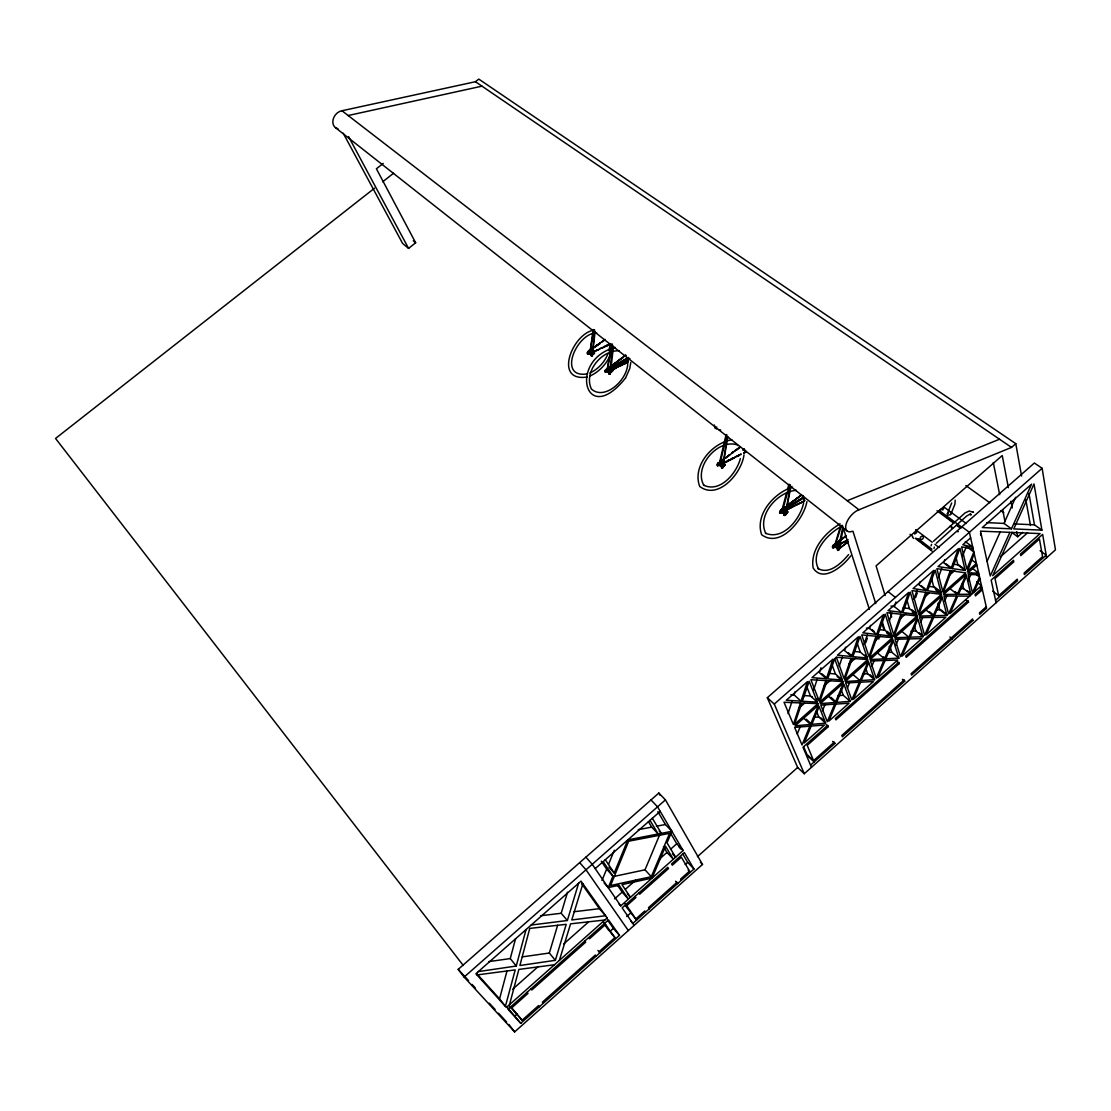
<?xml version="1.0" encoding="UTF-8"?>
<svg xmlns="http://www.w3.org/2000/svg" width="1111" height="1111" viewBox="0 0 1111 1111"><rect width="100%" height="100%" fill="white"/><g stroke="black" fill="none" stroke-linecap="round" stroke-linejoin="round"><path stroke-width="1.5" d="M717.359 465.828L717.303 464.217M717.595 464.94L717.637 465.842L717.553 464.537M781.63 512.629C780.866 511.754 784.088 510.713 784.352 511.407M619.646 360.145C615.688 362.158 607.411 369.171 605.162 370.366M721.858 461.787L722.317 462.565M722.414 462.454L721.983 461.745M781.7 509.394L781.019 510.032M790.324 503.519L781.838 509.671L782.352 508.991M784.588 507.796L782.241 508.866L783.616 508.505M789.629 484.507L783.074 508.852L783.963 508.269M590.038 352.506C589.622 351.631 587.358 355.284 589.469 353.242M594.26 347.604L589.233 350.284L587.275 352.992M587.733 352.992L587.441 352.284M720.067 463.218L721.275 464.467M721.025 460.801L720.497 461.482L726.83 434.707M834.653 547.445C833.222 547.154 835.347 545.39 837.222 546.043M722.636 460.121L719.817 461.371L726.108 434.554M782.311 509.394C779.714 509.366 779.325 514.032 780.769 510.255M587.483 353.617L587.552 352.867L587.858 353.534M606.412 371.907L604.801 371.227L605.926 372.282M833.153 547.431C831.292 547.084 833.764 545.89 835.361 543.21L840.263 526.85M605.064 371.199L605.453 371.005M719.331 465.592C716.942 464.44 718.095 464.537 720.331 463.579M833.153 545.682L832.597 546.584M836.819 545.029L836.444 544.182L836.402 544.959M779.741 513.213L781.672 510.588M779.519 512.643L780.033 512.338M591.774 350.548L592.163 351.145M587.872 351.604L587.775 351.895M588.025 351.84L588.733 351.09L587.997 351.368M833.319 545.432L841.541 539.446M835.653 543.821L841.513 525.434M835.486 543.723L836.458 542.848M609.536 368.588L609.925 369.199L628.743 358.186M610.008 369.033L628.465 357.575L609.592 368.421M612.564 371.088L612.133 370.449L629.673 358.589L611.994 370.449L612.48 371.185M717.498 464.717L719.359 464.69L718.289 465.065M781.7 512.338C781.644 510.518 780.575 512.102 781.588 510.685M784.991 509.768L784.519 508.991L803.642 497.159L784.435 509.005L784.908 509.852L803.961 497.825M832.639 547.945L832.792 546.89M832.403 546.793L833.458 547.445L834.917 545.168M783.324 509.824L783.505 510.532M784.213 514.49C788.185 513.976 781.45 516.559 785.588 513.074C787.491 513.907 783.255 514.671 785.671 513.296M723.747 464.926L723.872 465.481M590.51 352.743L591.982 352.756M591.455 352.687L590.524 354.409M593.191 352.201L592.191 352.645M592.941 351.923L596.163 350.812M594.427 351.354L594.94 351.368M596.468 350.618L598.579 349.687M599.315 349.062L601.981 347.896L599.371 348.798M593.843 329.648L590.358 349.951L591.121 349.409M601.676 348.007L602.801 347.743M604.009 347.174L604.801 346.285L602.259 348.007M591.788 348.854L593.093 348.423M594.704 347.215L596.19 346.174M607.592 345.09L606.912 345.438L610.495 343.785M608.342 344.882L608.814 344.952M781.491 511.643C778.825 512.754 780.061 513.213 781.477 511.018M596.913 345.507L600.037 343.466M598.301 344.702L596.718 345.104M598.426 343.938L599.968 343.493M599.732 343.341L605.037 339.411M605.37 370.269L608.439 368.158M606.578 372.241L607.231 371.352M610.397 344.077L610.425 343.535M609.439 370.699L608.272 371.074M601.968 342.035L602.856 341.424M603.134 341.216L604.092 340.23M610.286 370.227L612.105 369.671M612.369 369.546L614.064 368.449M612.453 369.171L613.383 369.088M615.216 367.519L614.814 368.408L616.508 367.644M615.758 367.963L615.827 367.241M617.244 367.269L616.98 367.38M619.41 366.241L618.202 366.811M743.953 449.358L744.912 450.052M609.161 367.324L608.884 367.699M619.549 365.894L620.16 365.936M621.841 365.102L619.73 366.061M621.618 365.061L621.368 365.366M610.3 366.866L609.564 366.894M611.786 365.463L614.314 363.95M622.591 364.464L625.021 363.658M594.593 329.953L592.524 352.479M595.093 331.703L592.788 352.368M613.8 364.352L613.425 364.575M617.688 361.075L617.452 361.339M626.868 362.408L627.923 362.269M628.27 361.436L627.382 362.255M609.828 345.577L608.953 350.882M609.439 373.602L609.897 372.963M619.188 359.853L625.674 355.034L625.687 355.77M619.327 360.02L620.035 359.395M622.771 357.867L620.618 358.978M623.354 357.45L622.368 357.714M623.465 357.075L623.799 356.798M624.701 356.048L625.257 356.048M625.049 355.52L625.826 355.52M838.055 544.376L837.486 543.612L837.986 544.501M612.772 346.229L609.745 370.102L610.744 370.199M719.789 462.093L717.498 463.662L721.081 461.259M610.8 370.116L613.466 346.285M627.729 363.478C627.632 379.99 604.634 400.974 591.399 389.031C583.386 372.116 601.412 349.896 619.285 350.784M630.798 362.492L629.743 368.602L625.549 378.004M591.108 355.284L592.871 354.103M591.205 354.978L593.913 353.729C592.038 350.965 591.121 354.826 592.621 354.59M608.897 373.435L609.37 372.074L611.3 371.518L610.828 370.449L609.147 372.268M609.12 373.602L609.356 372.435M933.99 548.487L934.295 547.07M718.567 465.731C719.789 464.342 717.97 465.259 719.595 465.19M590.802 350.84L591.052 351.84L590.899 350.826M717.47 463.759L717.512 464.856M722.331 463.523L721.414 463.912M722.483 463.398L723.261 463.481M726.08 461.815L725.664 462.232M726.038 461.648L727.08 461.565M728.274 460.954L726.372 461.912M730.191 459.996L728.913 460.301M729.871 459.787L730.455 459.787M731.399 459.357L733.996 458.079M732.107 458.551L732.718 458.399M721.206 460.94L723.955 458.774M727.094 436.804L723.192 464.009L727.83 436.915M729.524 455.066L724.344 458.815L733.232 452.33M735.218 457.024C733.552 457.885 738.565 454.802 737.801 456.177M735.607 456.857L737.107 456.496M727.663 456.44L727.886 456.232M739.065 455.538C737.107 455.218 741.592 454.232 739.009 455.107M740.968 453.83L740.968 454.58M842.652 527.725L838.874 546.029L840.43 547.876C839.124 550.098 835.541 548.042 839.652 546.154L843.43 527.892M731.705 453.08L733.649 451.899M745.967 451.621L744.759 452.677M734.274 451.094L736.551 449.469M736.315 450.052L739.398 447.775M737.551 449.15L737.773 448.941M746.037 451.247L745.953 452.052M738.718 448.261L740.218 447.15M743.995 454.843C741.759 473.008 718.4 500.464 699.736 486.507C691.986 466.342 711.943 442.9 731.857 439.817M593.177 329.523L590.33 349.826M833.986 544.918L833.528 544.904M611.744 344.063L607.453 367.88L608.745 367.935M607.467 367.977L612.425 344.202M783.797 511.213L785.005 511.074M785.046 510.657L786.963 510.06M790.921 486.757L785.949 511.491L790.463 485.007M787.657 509.296L789.56 508.699M589.608 350.493L590.635 350.104M788.518 508.81L788.977 508.269M789.296 508.435L790.782 507.63M789.449 508.324L791.435 507.699M791.365 507.338L792.782 506.672M589.191 351.02L589.774 350.354M784.158 512.754L782.894 513.296L783.783 513.365M793.587 505.977L794.101 506.338M793.629 506.116L793.171 506.588M794.059 505.922L795.462 505.644M795.976 505.338L796.143 504.588M786.171 506.602L785.199 507.324M787.143 505.894L788.074 505.172M788.407 504.936L788.713 504.7M788.227 504.866L799.087 496.867M788.81 504.255L789.352 504.227M796.087 504.922L798.559 503.991M796.643 504.575L797.92 504.338M798.962 503.7L801.212 502.644M789.893 503.172L792.532 501.853M790.129 503.436L790.949 503.033M792.157 502.103L793.837 500.464M792.435 501.325L793.157 501.38M800.503 502.991L803.086 501.644M801.85 501.964L801.434 502.505M802.503 501.978L803.434 501.436M804.933 500.297L803.808 500.519M798.531 496.909L794.768 500.186M798.017 497.784L798.24 497.575M782.352 508.574L786.713 492.381M799.24 496.367L801.156 495.034M799.656 496.311L800.545 495.895M801.6 494.687L800.475 495.923M803.67 502.755C800.475 518.684 783.227 540.807 765.437 533.197L765.923 533.599C756.508 515.421 777.714 491.465 796.365 490.326M806.933 501.575C803.85 519.059 780.658 548.834 761.646 534.738C754.702 514.587 773.95 492.978 792.49 487.104M784.491 515.49L784.588 514.351M785.546 515.351L784.116 515.185M836.569 546.404L840.971 543.265L841.249 543.918M837.263 545.598L838.652 544.89M838.874 544.751L839.61 544.376M719.386 464.287L718.4 464.009L719.372 463.051M840.555 543.848L843.61 541.862L843.888 542.515M841.944 543.14L842.499 543.223M845.332 541.154L843.957 541.71L845.138 541.821M837.569 542.404L837.555 542.029M839.472 540.918L840.944 539.474M846.054 535.585L842.027 539.029L843.791 537.724M842.652 538.391L843.138 538.224M845.985 535.655L844.777 536.988M837.666 549.389L838.444 550.376L838.791 548.792M838.694 550.195L838.319 550.126M719.803 461.246L720.428 461.69M719.734 461.537L720.386 461.246M476.966 974.93L515.212 969.903L505.408 1006.358L499.561 998.858L507.047 970.722M478.355 971.583L516.254 966.028L510.268 958.571L515.56 938.684M509.518 1004.65L518.865 969.417L554.472 964.751M516.254 966.028L526.058 929.546M787.574 489.146L788.879 484.285M740.343 458.662C736.537 473.314 719.914 493.228 703.513 485.104L703.971 485.479C693.264 467.495 717.164 438.873 736.871 444.733L737.94 445.567M605.578 371.491L605.606 372.296L605.328 371.088M611.536 371.935L611.119 371.005L611.425 372.018M951.696 502.977L947.336 513.768L947.627 515.198L950.363 514.782L951.072 513.574L950.294 512.365M555.347 960.321L566.207 924.338L529.753 928.407L519.906 965.501L555.347 960.321L549.334 953.03L557.639 925.255M578.609 883.245L567.36 920.505L561.208 913.27L567.499 892.23M784.866 514.296L786.019 514.226M559.375 960.39L570.582 923.838L604.856 920.005M582.872 883.745L571.776 919.964L605.564 915.742L599.412 908.673L581.553 883.551M788.046 713.581L792.032 701.291M801.031 701.166L786.31 700.249L807.419 681.654L801.031 701.166L794.101 694.903L795.157 691.653M591.427 352.534L592.649 351.77M813.683 689.862L817.265 679.043M821.001 667.725L819.376 672.627L826.39 678.779L832.958 659.156L811.974 677.641L826.39 678.779M595.121 350.951L596.718 350.132M597.496 349.896L597.371 350.243M611.869 350.701C608.592 361.658 600.523 371.255 590.052 375.962M602.37 347.59L601.704 347.785M603.148 347.479L603.745 346.965M819.071 700.68L825.792 680.557L810.877 679.724L819.071 700.68L816.766 698.625M595.177 346.757L596.69 345.243M607.786 345.09L608.37 344.563M608.981 344.535L609.675 344.549M599.773 343.271L600.468 342.66M607.536 371.546L606.467 371.463L607.481 370.366L606.314 370.713L606.842 372.143L607.911 370.491M743.717 448.955L744.245 450.066M839.194 666.253L842.332 656.92M845.624 647.185L844.513 650.477L851.609 656.532L858.331 636.797L837.472 655.171L851.609 656.532M609.175 370.741L610.05 370.421L608.647 370.643M614.105 368.38L614.744 368.033M616.119 367.699L616.327 367.269M617.98 366.533L617.063 367.088M618.369 366.394L619.605 365.741M624.41 363.616L625.493 363.394M626.229 363.089L627.701 361.978M589.052 353.062L589.705 352.27L589.33 353.131M591.496 354.812L591.177 355.631M618.216 360.797L619.216 360.089M864.039 644.324L867.274 634.936M876.662 634.409L862.83 632.839L883.578 614.564L876.662 634.409L869.51 628.451L870.552 625.41M834.667 658.754L827.695 678.877L842.416 680.043L834.667 658.754L836.375 657.254L850.998 658.323L844.082 678.557L836.375 657.254M889.3 620.938L892.064 613.091M901.59 612.411L888.036 610.619L908.659 592.455L901.59 612.411L894.355 606.564L895.966 601.968M608.689 373.254C611.3 376.032 607.995 371.324 610.925 372.532L611.73 371.852L610.828 370.449M609.981 373.31L610.467 372.546M865.719 642.783L867.372 638.131M913.881 599.26L917.269 589.774M920.158 581.72L919.047 584.789L926.366 590.552L933.601 570.485L913.103 588.538L926.366 590.552M931.004 545.89L931.601 544.376M780.491 512.699L781.45 512.574M938.323 577.692L941.795 568.165M944.85 559.75L943.739 562.791L951.127 568.443L958.39 548.64L938.017 566.596L951.127 568.443M915.547 597.746L917.283 593.038M952.308 568.61L959.973 548.334L965.195 570.429L952.308 568.61L946.169 563.902M588.83 353.729C590.816 351.229 587.011 352.437 589.566 353.881M974.236 553.653L967.403 571.429L976.444 563.43L971.528 559.736M608.036 370.102L606.287 370.63L608.078 370.366M607.092 370.421L606.037 371.13L607.203 371.463M722.65 463.356L724.455 462.87M725.733 461.898L724.094 462.634M726.927 461.19L727.691 460.871M743.814 453.038L744.967 452.552M721.511 467.064L723.539 464.12C719.081 464.954 722.983 469.397 722.219 467.509M737.982 448.358L738.384 448.483M743.773 448.927L743.44 449.761L744.273 449.344M601.968 880.551L606.634 869.108L601.273 861.15M608.536 864.414L614.327 850.234M962.64 555.736L966.431 546.459M604.065 882.898L608.245 887.606L612.939 876.148L603.162 861.622M608.953 867.163L614.216 873.038L627.826 839.888L671.891 831.306L665.42 824.515L657.865 811.655M797.212 734.01L800.42 726.205M836.611 702.374L843.999 684.418L850.165 701.36L836.611 702.374L830.861 697.277M839.652 546.126L838.888 545.973M838.236 548.279C841.346 548.515 836.569 546.64 837.777 550.473M810.516 724.469L818.529 705.096L795.115 725.816L810.516 724.469L803.684 718.248M950.96 513.99L954.974 504.019L955.182 500.158M784.31 510.977L785.519 510.38M786.727 509.768L788.088 509.046M787.282 509.768L787.685 509.685M822.432 710.762L825.07 704.416M786.977 505.866L786.505 506.366M795.101 505.408L795.42 505.186M614.48 876.315L645.019 869.816L659.892 834.264M784.199 514.615L785.199 513.421L786.005 514.087M785.158 515.268L785.199 513.796M794.087 500.228L794.434 500.422M799.184 503.283L799.976 502.894M835.333 702.471L843.485 683.001L820.21 703.61L835.333 702.471L828.431 696.347M651.31 876.69L669.586 833.347L628.673 841.208L610.578 885.536L651.31 876.69L645.019 869.816M837.166 547.681L836.291 547.445L836.68 548.279M847.387 687.973L849.859 682.098M671.891 831.306L667.017 842.832L675.599 857.206L672.419 853.817M885.8 658.795L893.452 640.728L898.841 658.143L885.8 658.795L883.439 656.823M860.011 680.599L868.302 661.045L845.165 681.529L860.011 680.599L853.026 674.585M871.76 666.392L874.274 660.49M878.773 649.921L877.496 652.935L884.537 658.851L892.98 639.214L869.969 659.573L884.537 658.851M895.98 644.935L899.174 637.533M934.407 615.702L942.309 597.482L946.975 615.425L934.407 615.702L929.615 611.883M973.916 592.357L979.874 578.595M908.937 637.228L917.505 617.508L894.633 637.756L908.937 637.228L901.813 631.409M834.458 545.709L834.319 546.918M920.727 622.104L922.672 617.647M608.05 353.617C604.676 361.992 598.19 369.269 589.885 372.963M837.763 549.903L837.75 549.195M839.902 544.196L840.708 543.737M841.221 543.487L842.166 542.987M842.61 542.779L843.929 542.085M933.198 615.73L941.906 595.927L919.158 616.049L933.198 615.73L926.005 610.008M839.277 540.724L838.944 541.404M944.697 600.87L947.322 594.913M957.307 594.357L966.153 574.456L943.545 594.482L957.307 594.357L950.058 588.719M968 580.942L971.514 573.068M987.137 561.152L1000.331 531.6M986.804 522.614L1003.983 523.42L1015.648 497.297M1011.482 528.822L1031.563 484.174L982.318 527.558L1011.482 528.822L1003.983 523.42M605.676 369.741L606.925 369.088M785.644 511.213L786.394 511.324M717.817 463.204L718.053 463.093M980.832 535.391L980.541 533.349M832.944 545.945L833.375 545.001M591.205 353.159L591.358 355.673M598.107 349.937L598.843 349.562M605.203 346.618L606.912 345.438M598.635 344.021L599.662 343.688M609.175 372.616L609.661 373.657M609.384 372.782L609.231 374.004L608.995 373.115M611.619 369.921L611.814 369.144M621.368 365.033L622.854 364.255M623.063 364.533L623.215 363.811M624.271 363.964L624.396 363.269M947.336 513.768L948.363 512.671M719.095 464.551L721.483 464.329M721.775 466.523L721.803 467.912M725.094 462.218L725.997 462.023M729.483 460.315L729.691 459.704M737.162 456.163L738.301 455.51M738.371 455.857L738.579 455.246M784.491 514.06L784.227 515.282M589.802 350.868L589.038 350.826M782.672 512.213L783.436 511.477M783.102 511.671L781.838 511.574M784.547 507.366L784.894 507.56M798.267 504.116L799.281 503.644M803.795 501.297L803.447 501.061M837.763 549.417L837.5 548.112M836.902 542.529L836.93 542.89M844.443 537.238L844.138 537.488M845.235 541.376L846.513 541.099M845.485 541.599L845.79 541.46M846.138 541.238L846.804 540.89M625.535 378.032C584.636 429.207 567.985 359.353 615.244 347.451M719.123 464.12L718.623 465.231M595.774 346.438L597.079 345.549M597.468 345.049L598.565 344.16M599.454 343.563L600.259 343.257M604.259 340.424L604.148 340.535M609.314 367.547L608.397 367.727M614.564 363.422L615.175 363.325M614.966 363.186L615.577 362.728M617.535 361.617L615.813 362.533M618.48 360.992L617.438 361.117M618.688 360.797L618.119 361.186M619.646 359.825L620.438 359.547M621.785 358.131L621.605 358.7M933.434 541.279L965.084 512.893L969.278 511.004L973.5 512.379L972.875 511.768M936.323 543.223L966.653 516.018L969.736 514.324L970.972 515.101M721.692 460.801L721.247 461.093M723.15 459.301L724.566 458.718M724.15 458.996L723.275 459.176M725.386 458.093L724.747 458.163M726.011 457.635L725.33 457.551M728.497 455.774L728.094 456.01M729.094 455.357L728.524 455.399M729.399 454.663L730.135 454.607M732.552 452.33L733.552 452.024M732.191 453.08L731.996 453.246M732.829 452.594L732.371 452.788M733.427 452.163L732.816 452.163M735.274 450.802L735.815 450.011M734.899 450.635L736.246 450.08M736.912 449.233L737.607 448.691M737.135 449.427L736.857 449.636M739.384 447.414L740.009 447.33M783.366 508.338L784.255 508.033M785.505 507.116L784.935 507.116M790.601 503.311L790.851 502.672M793.796 500.894L793.49 501.144M796.948 498.561L796.004 498.811M797.587 498.089L797.004 498.089M799.059 496.936L800.253 496.034M801.42 495.2L800.781 495.687M836.652 543.126L836 543.168M837.68 541.96L838.402 541.376M837.277 542.668L836.68 542.682M837.916 542.182L837.472 542.362M839.249 541.168L839.805 540.307M838.569 541.682L838.291 541.904M841.166 539.724L840.583 539.738M842.069 538.96L840.93 539.446M842.471 538.738L841.874 538.766M845.735 536.252L845.263 536.474M838.166 548.959L837.611 549.709M848.596 554.556C841.707 562.833 829.417 575.095 817.988 568.485L818.501 568.901C810.044 552.959 826.876 534.835 840.097 527.114M850.707 555.875C843.527 565.749 822.89 583.428 813.141 567.971C810.072 549.514 825.154 532.544 840.11 523.823M591.58 352.923L590.552 353.006M597.635 350.132L596.996 349.784M596.079 345.924L596.746 345.785M604.259 347.063L603.606 346.729M605.467 346.507L604.842 346.354M605.87 346.34L606.134 345.799M607.078 345.785L607.314 345.243M606.537 371.796L607.62 371.796M608.286 372.518L608.634 370.755L609.147 371.602M611.147 370.116L610.536 369.755M613.397 368.81L614.591 368.047M616.022 367.838L615.425 367.477M620.285 365.838L620.618 365.255M620.632 365.672L621.507 365.269M621.924 364.811L622.715 364.7M625.146 363.561L626.826 362.311M723.053 466.509L721.706 467.3M722.289 466.314C725.608 465.759 720.095 466.509 722.386 467.453L722.858 467.8M834.944 546.64L835.25 547.431M723.4 463.37L723.761 462.759M724.664 462.731L725.427 461.968M726.58 461.773L725.83 461.509M727.705 460.523L729.066 460.079M728.844 460.634L729.496 459.885M730.899 459.648L730.955 459.065M731.552 458.593L732.246 458.482M733.302 458.412L734.204 457.954M734.843 457.635L734.343 457.607M738.648 455.718L737.94 455.566M739.648 454.802L740.606 454.33M744.12 452.677L745.092 452.108M744.064 453.01L744.231 452.288M736.565 449.83L735.829 449.816M780.991 512.629L782.283 512.713M788.949 504.102L789.685 503.991M783.922 511.602L782.727 510.824M791.726 507.56L793.435 506.338M794.309 506.199L793.823 506.255M796.906 504.852L796.101 504.547M804.017 501.158L803.517 501.214M722.581 465.773L721.733 466.078M722.872 463.718L723.58 463.815M846.485 540.682L848.235 539.779M833.708 544.737L834.653 544.487M591.663 355.353L591.857 354.367M920.311 537.238C925.116 533.016 923.56 542.237 919.95 538.474M606.55 368.894L607.411 368.908L606.731 369.046M787.963 504.852L787.241 505.352M839.208 544.571L840.152 544.487M722.622 467.092L722.497 466.787M721.886 466.259L722.608 466.148M520.767 1023.328L619.494 935.351L608.55 919.936L508.005 1009.232L520.767 1023.328L507.519 1007.663M630.784 921.13L632.826 923.449L693.972 869.024L684.362 852.595L671.558 863.969L672.308 865.205L681.335 857.178L689.556 871.08L680.668 878.995L681.39 880.204M810.544 765.132L834.861 743.453L834.333 742.12L813.585 760.604L806.905 754.397L803.697 746.759M904.701 681.224L842.332 736.801L841.819 735.44L904.257 679.821L904.701 681.224L902.396 679.279M995.553 600.273L1017.537 580.692L1017.232 579.178L998.678 595.704L992.678 591.149M514.657 1031.897L702.499 864.455L665.433 799.878L658.837 793.046L458.204 969.375L464.12 977.069L514.657 1031.897L508.907 1024.467M804.281 773.728L1055.45 549.848L1042.118 468.286L1034.383 463.009L767.326 697.708L797.656 767.479L804.281 773.728L774.27 704.068L767.326 697.708M982.055 588.191L975.097 594.371L975.389 595.954L982.402 589.719L979.985 587.872M539.46 1006.663L538.543 1005.608L522.128 1020.231L511.324 1008.219L527.989 993.415L527.045 992.317M603.523 922.144L605.564 924.505L589.483 938.781L588.622 937.628M645.547 912.145L644.783 910.978L635.798 918.978L626.757 905.673L635.881 897.577L635.075 896.369M811.461 767.326L802.989 747.231L827.737 725.261L828.278 726.65L807.211 745.356L813.585 760.604M899.216 663.614L835.875 719.9L835.333 718.511L898.771 662.17L899.216 663.614L896.883 661.656M968.5 602.065L906.201 657.42L905.757 655.962L968.139 600.551L968.5 602.065L966.098 600.204M514.99 1015.926L517.462 1013.718M609.745 931.615L613.411 928.365L607.398 919.922M697.458 856.65L797.656 767.479M605.564 924.505L614.925 937.573L599.093 951.669L599.926 952.794L597.912 950.433M986.262 606.773L979.43 612.869L979.763 614.341L986.596 608.259L969.389 532.308L961.862 526.739M976.805 565.041L967.778 573.026L978.638 573.082L972.528 568.457M1011.413 532.183L1017.718 536.752L1022.703 532.336M512.629 989.234L538.238 966.542M563.735 943.947L588.344 922.13M614.577 898.882L622.174 892.133L617.494 885.189M625.493 889.203L635.631 880.218M659.49 859.067L666.975 852.429L663.489 846.665M670.488 849.318L676.752 843.763L670.655 833.403M1000.733 556.583L1027.564 532.808M618.702 903.549L620.771 905.882L683.14 850.512L657.545 806.808L650.99 799.948M799.365 707.776L804.558 703.18M824.348 685.709L830.806 680.001M849.193 663.767L855.609 658.087M875.162 640.825L880.273 636.311M899.716 619.133L906.062 613.536M925.394 596.454L929.171 593.121M949.655 575.026L954.668 570.596M817.96 703.638L794.518 724.386L801.781 702.985L817.96 703.638L815.474 701.416M842.957 681.529L819.64 702.152L827.098 680.64L842.957 681.529L837.125 676.46M917.075 615.966L894.161 636.228L902.16 614.355L917.075 615.966L912.27 612.105M685.195 864.497L687.667 862.33L682.821 854.095M626.701 916.506L630.437 913.214M464.12 977.069L665.433 799.878M774.27 704.068L1042.118 468.286M595.204 868.621L660.212 811.349M970.653 537.849L962.793 544.765L972.75 547.126L965.292 541.571M609.3 372.449L610.342 372.143M609.522 372.629L610.564 372.629M875.746 603.606L852.956 531.239L849.818 531.891A13.554 6.86 -50.5 0 1 846.79 522.267A13.554 6.86 -50.5 0 1 858.956 509.782L1011.51 447.414L1015.787 443.678L478.785 79.103L475.452 81.714L341.966 110.753A9.791 7.624 -54.3 0 0 333.064 119.682A9.791 7.624 -54.3 0 0 337.952 128.751M591.51 354.326L593.427 352.659M800.712 502.908L800.226 502.755M804.586 500.894L803.92 500.492M729.066 460.565L728.399 460.176M834.25 545.376L833.917 546.279M838.055 548.556L840.069 546.806M838.18 548.681L839.874 547.431L839.569 546.279M594.538 351.576L593.913 351.382M621.521 358.436L621.91 358.492M784.435 513.601L786.31 511.574L787.213 513.074L786.338 513.976M784.852 513.699L786.824 512.004M785.171 513.74L786.685 512.657L786.31 511.574M724.025 464.523L724.455 465.592L723.594 466.314L723.094 465.62M716.762 427.013L715.512 428.054L716.609 428.999M609.009 371.949L609.578 372.602L611.258 370.782M591.288 355.242C592.51 356.367 591.26 354.201 593.496 353.395L593.01 352.326M343.23 133.237L402.585 243.406L408.584 248.406L415.653 242.781L376.393 168.775L383.226 163.428M374.49 188.217L55.55 438.456L463.259 965.445M382.67 181.801L393.572 173.247M722.094 467.134L723.608 466.467M609.981 372.352L609.536 373.31M609.453 372.324L610.731 372.504M589.427 351.52L590.538 352.465M609.967 371.879L610.925 372.532M606.037 345.604L606.675 345.938M612.078 370.435L629.701 358.561M839.166 548.292L838.347 548.57M839.194 549.07L837.875 548.653L838.166 550.153M838.652 549.931L837.694 550.292M591.594 355.964L591.024 354.617L592.732 353.784M592.649 353.992L592.83 354.756M784.533 514.976L785.033 515.296M785.491 515.087L784.366 515.393M722.358 467.759L721.789 467.148M719.428 463.454L718.581 463.301M609.814 373.907L609.175 373.463M591.385 355.326L592.469 355.798L591.566 355.853M614.3 363.478L614.883 363.061M594.01 347.451L594.385 346.896M588.788 353.687L588.594 353.548M609.564 368.421L628.465 357.575M846.61 540.293L847.387 540.613M606.12 371.81L605.342 372.268M743.328 448.802L742.912 450.219M838.208 549.834C836.152 550.625 838.013 547.39 839.319 548.376M847.207 500.714L999.525 439.234M833.083 547.237L833.805 547.07M722.622 467.648L721.456 467.634M719.22 463.509L719.595 463.356M594.413 330.12C572.915 332.439 552.556 382.503 587.191 376.99M609.37 373.81L610.272 373.935M605.509 346.09L606.064 346.229M607.62 370.06L606.398 370.199M592.385 354.381L591.719 355.131M589.469 351.756L588.663 352.701L589.427 351.701M914.659 534.044L916.686 532.586L916.061 530.947M833.319 547.459L833.5 547.181M833.333 547.945L833.847 547.792M587.386 373.865C556.917 378.92 576.387 332.981 596.69 332.814M348.146 115.53L481.966 86.158M608.245 887.606L619.077 885.259L628.395 899.105L622.174 892.133M638.228 829.681L651.713 827.126L658.17 833.972L649.991 820.349M656.407 826.237L665.42 824.515M488.868 961.612L510.268 958.571M522.364 956.863L549.334 953.03M531.183 925.032L567.36 920.505M540.557 915.756L561.208 913.27M574.068 911.728L599.412 908.673M722.456 467.703L722.789 466.342M825.626 723.15L811.863 724.344L819.126 706.61L825.626 723.15L818.793 716.984L816.404 710.971M813.641 717.414L818.793 716.984M838.18 695.653L843.277 695.292L850.165 701.36M874.579 679.696L861.261 680.515L868.788 662.489L874.579 679.696L867.608 673.724L866.011 669.03M609.147 373.824L609.87 373.824M862.608 674.016L867.608 673.724M592.038 353.715L592.718 354.201M888.55 652.435L891.814 652.282L898.841 658.143M922.977 636.728L910.173 637.186L917.95 619.049L922.977 636.728L915.867 630.951L914.478 626.132M911.062 631.104L915.867 630.951M936.656 609.8L939.795 609.745L946.975 615.425M970.833 594.232L958.501 594.343L966.528 576.053L970.833 594.232L963.598 588.649L960.501 588.677M969.681 596.107L957.738 596.079L950.086 613.508L981.471 585.636L976.625 581.942M588.872 354.159L589.011 353.465M1041.91 530.141L1013.76 528.933L1034.008 483.979L1041.91 530.141L1034.466 524.836L1014.565 523.906M817.377 702.18L802.364 701.249L809.155 681.237L817.377 702.18L810.461 695.972L807.266 687.917M811.155 696.597L812.322 696.666M790.824 694.694L794.101 694.903M803.781 695.542L810.461 695.972M828.875 673.405L835.416 673.946L842.416 680.043M867.288 658.031L852.887 656.657L860.025 636.409L867.288 658.031L860.22 652.046L857.067 642.769M853.817 651.407L860.22 652.046M892.036 636.145L877.926 634.548L885.231 614.202L892.036 636.145L884.898 630.256L878.607 629.52M866.427 628.09L869.51 628.451M916.631 614.397L902.812 612.578L910.284 592.121L916.631 614.397L909.409 608.606L903.271 607.773M890.953 606.106L894.355 606.564M953.002 564.124L957.849 564.832L965.195 570.429M718.859 429.638L720.65 429.957M941.086 592.774L927.56 590.733L935.198 570.165L941.086 592.774L933.795 587.08L928.713 586.289M973.125 548.765L961.64 546.876L966.848 569.04L973.861 552.028L967.667 547.39M730.33 459.385L731.038 459.537M606.717 345.535L607.273 345.66M591.774 356.02L590.941 355.339M715.29 427.888L714.998 427.61M587.622 354.117L587.622 353.145M913.825 538.488L912.506 537.335M588.677 352.131L588.622 351.743M958.376 531.627L957.349 531.614M951.558 528.072C954.655 529.544 949.294 523.739 950.377 526.808M475.452 81.714L1011.51 447.414M732.788 457.968L733.579 458.274M965.862 485.563L989.762 502.714M1000.997 510.782L1003.816 512.796M1040.104 550.737L1046.201 555.153L1024.37 574.595L1024.092 573.082L1042.535 556.653L1039.452 539.029L1020.759 555.639L1020.453 554.083L1042.646 534.377L1046.631 557.694M943.989 507.088L966.292 523.517M939.698 510.852L961.973 527.336M938.684 511.338L942.85 514.421M947.016 517.518L953.974 522.67M956.752 524.725L960.932 527.822M936.99 510.741L953.682 523.114M956.46 525.17L960.626 528.267M976.541 572.804L978.985 574.651L968.153 574.595L972.431 592.816L979.527 577.04L975.875 574.262M915.603 529.669L932.157 542.237M934.907 544.334L939.045 547.473M958.862 564.971L964.987 569.637M918.172 538.71L931.935 549.209M915.811 538.099L925.449 545.445M928.199 547.556L930.949 549.653M910.02 534.335L912.77 536.432M915.52 538.543L932.032 551.139M966.973 590.51L970.597 593.302M341.966 110.753L858.956 509.782M954.863 591.538L957.293 593.413M934.851 587.233L940.92 591.982M935.434 589.608L937.851 591.51M921.477 585.941L925.13 588.816M335.48 127.682L847.374 531.169M940.781 609.731L946.766 614.452M949.905 636.964L952.252 638.853M835.805 545.668L836.847 546.237M911.687 609.717L916.492 613.578M888.078 591.58L895.397 597.454M608.564 369.435L609.078 369.727M786.074 513.629L785.588 513.129M781.7 511.393L781.061 510.657M784.324 513.282L784.963 514.018M720.858 462.884L721.414 463.134M724.455 465.592L723.539 464.12M721.608 465.759L722.219 466.467M919.241 632.839L922.797 635.728M721.539 466.953L722.039 467.495M887.175 631.367L893.119 636.27M413.25 240.795L415.653 242.781M886.564 632.784L888.939 634.742M871.954 629.59L874.343 631.576M864.872 655.143L867.233 657.143M848.165 652.615L851.706 655.643M869.816 674.655L872.135 676.641M821.862 673.752L826.528 677.863M821.015 717.928L824.431 720.997M826.001 724.594L828.278 726.65M832.611 741.412L834.861 743.453M806.169 719.164L810.724 723.317M807.461 755.73L814.127 761.924M714.942 427.61L715.678 428.471M700.402 862.233L702.499 864.455M676.752 843.763L683.14 850.512M679.043 846.985L681.168 849.235M659.198 831.084L661.364 833.361L652.351 818.279M687.667 862.33L693.972 869.024M688.167 870.052L690.264 872.288M666.975 852.429L673.335 859.22L665.558 846.263L652.06 878.093L621.979 884.634L630.451 897.285L627.34 893.799M675.599 881.245L677.682 883.509L676.96 882.301L648.518 907.645L649.282 908.812M458.204 969.375L468.578 980.638M472.036 984.402L475.494 988.151M489.312 1003.177L495.075 1009.441M498.533 1013.19L506.602 1021.953M476.744 973.597L499.561 998.858M510.921 1006.802L522.128 1020.231M606.634 869.108L612.939 876.148M585.886 857.15L592.246 864.302L620.771 905.882M624.688 903.354L626.757 905.673M636.575 920.13L625.104 905.368M579.664 862.622L585.997 869.802L628.326 930.574M613.411 928.365L619.494 935.351M610.869 932.893L614.925 937.573M530.947 988.859L531.877 989.957L585.65 942.197L584.775 941.045M543.279 1003.261L542.362 1002.205L595.302 955.043L596.149 956.154M509.38 1005.733L511.324 1008.219M605.078 925.31L608.842 930.56M634.145 925.38L622.132 907.868L667.794 867.316L668.544 868.552L639.672 894.202L638.881 892.994M605.301 859.733L614.216 873.038M648.421 821.654L651.713 827.126M658.837 793.046L660.156 795.337M348.548 136.556L408.584 248.406M943.864 507.63L942.878 509.88L940.184 509.38M831.5 663.295L835.416 673.946M840.999 689.126L843.277 695.292M834.597 545.793L834.055 545.348M842.416 525.406L869.399 609.397M877.871 635.756L878.926 639.047M881.94 620.841L884.898 630.256M890.314 647.519L891.814 652.282M881.953 623.354L884.023 629.937M889.203 646.38L890.244 649.671M885.134 595.552L876.079 565.86L1002.233 455.524L1008.371 487.673M890.175 612.036L891.675 616.98M907.118 600.648L909.409 608.606M931.657 578.998L933.795 587.08M938.073 603.217L939.795 609.745M714.359 424.985L714.679 426.346M955.932 556.93L957.849 564.832M962.39 583.692L963.598 588.649M803.197 495.687L803.864 500.172M996.095 602.745L991.165 580.109L1013.496 560.263L1013.815 561.819L994.998 578.539L998.678 595.704M993.303 462.523L999.678 494.687M1002.691 509.921L1005.038 521.767M1010.941 501.214L1012.232 507.991M1016.746 531.669L1017.718 536.752M1015.787 443.678L1021.592 476.05M1025.87 499.908L1030.452 525.461M1028.953 493.506L1034.466 524.836M627.34 358.672L627.701 360.978M786.477 512.379L786.935 513.213L786.477 512.379M720.317 465.828L721.511 464.967L720.317 465.828M787.393 511.588L788.074 512.268L787.407 511.546M594.149 352.423L594.649 353.076L594.149 352.395M593.274 353.02L593.621 353.895L593.274 353.02M839.666 547.168L840.138 548.001L839.68 547.098M840.596 546.334L841.305 547.029L848.137 541.765L841.277 547.043L840.61 546.265M724.65 464.134L725.275 464.829L724.65 464.134M800.448 702.93L793.393 724.497L784.019 702.263L800.448 702.93M876.037 636.2L868.955 656.559L861.719 634.923L876.037 636.2M852.262 658.406L844.624 680.043L867.802 659.545L852.262 658.406M900.938 614.216L893.688 634.687L886.925 612.716L900.938 614.216M877.287 636.325L869.469 658.073L892.508 637.686L877.287 636.325M925.699 592.371L918.269 612.939L911.964 590.635L925.699 592.371M950.322 570.637L942.725 591.316L936.879 568.693L950.322 570.637M926.893 592.51L918.714 614.508L941.489 594.357L926.893 592.51M951.488 570.804L943.128 592.899L965.778 572.873L951.488 570.804M811.155 726.066L804.225 743.009L824.515 724.997L811.155 726.066M835.903 704.096L828.889 721.108L849.054 703.207L835.903 704.096M809.808 726.177L802.031 744.953L794.615 727.399L809.808 726.177M860.567 682.196L853.401 699.347L873.454 681.543L860.567 682.196M834.611 704.18L827.278 721.678L820.807 705.124L834.611 704.18M885.078 660.476L877.773 677.71L897.716 660.003L885.078 660.476M859.303 682.251L851.818 699.902L845.679 682.946L859.303 682.251M883.828 660.517L876.218 678.238L870.455 661.017L883.828 660.517M909.437 638.908L902.021 656.184L921.838 638.589L909.437 638.908M933.657 617.424L926.116 634.784L945.836 617.285L933.657 617.424M908.201 638.936L900.465 656.698L895.105 639.269L908.201 638.936M932.435 617.438L924.588 635.284L919.589 617.591L932.435 617.438M956.543 596.079L948.586 613.994L943.947 596.038L956.543 596.079M1009.899 532.35L990.262 575.998L980.499 531.155L1009.899 532.35M1012.177 532.447L992.706 575.665L1040.104 533.586L1012.177 532.447M972.93 620.438L911.562 675.113L911.145 673.697L972.569 618.966L972.93 620.438M607.148 917.964L506.38 1007.441L475.897 973.75L581.011 881.134L607.148 917.964M970.917 514.379L970.167 514.226L970.917 514.379"/></g></svg>
